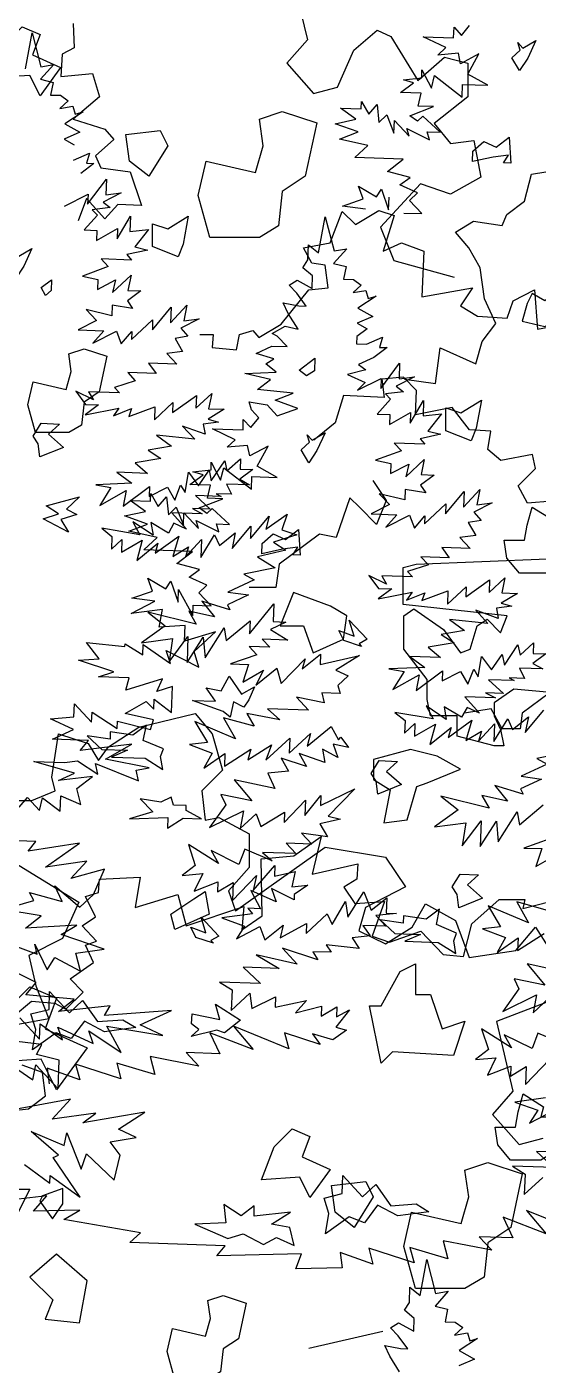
# Model space of a CAD drawing. Header units: inches. Extents: x -11 to 128, y 7 to 56.
# Drawn here: x 61.004 to 61.242, y 23.117 to 23.74 of the extents above; entities that cross this region are included whole.
import ezdxf

# ---------------------------------------------------------------- set-up
doc = ezdxf.new("R2010")
doc.units = ezdxf.units.IN
doc.header["$MEASUREMENT"] = 0
doc.layers.add('CAY', color=94, linetype='Continuous')
doc.layers.add('CAY-3', color=61, linetype='Continuous')
picture_1 = doc.add_image_def('image1.jpg', size_in_pixel=(1680, 1093))

# ---------------------------------------------------------------- blocks, each defined once
blk = doc.blocks.new('A$C76451831')
at = {"layer": 'CAY'}
for p, q in [((1479.9, 1929.8), (1538.3, 1944)), ((1538.3, 1944), (1555.9, 1922.7)), ((1448.6, 1909.2), (1479.9, 1929.8)), ((1389.7, 1877.9), (1396.8, 1922.7)), ((1396.8, 1922.7), (1427.4, 1912.7)), ((1555.9, 1922.7), (1566.6, 1885)), ((1427.4, 1912.7), (1438, 1895)), ((1438, 1895), (1448.6, 1909.2)), ((1393.2, 1863.8), (1389.7, 1877.9)), ((1566.6, 1885), (1545.3, 1863.8)), ((1369, 1853.7), (1393.2, 1863.8)), ((1545.3, 1863.8), (1548.9, 1833.1)), ((1351.4, 1853.7), (1369, 1853.7)), ((1548.9, 1833.1), (1563, 1836)), ((1563, 1836), (1594.3, 1818.9)), ((1594.3, 1818.9), (1594.3, 1784.1)), ((1580.1, 1739.3), (1673.3, 1805.4)), ((1673.3, 1805.4), (1735.8, 1794.7)), ((1735.8, 1794.7), (1756.4, 1764.1)), ((1594.3, 1784.1), (1573, 1759.9)), ((1756.4, 1764.1), (1715.1, 1742.8)), ((4659.2, 1730), (4666, 1767.4)), ((4666, 1767.4), (4675.2, 1732.1)), ((1573, 1759.9), (1580.1, 1739.3)), ((1715.1, 1742.8), (1708.1, 1718.6)), ((1763.5, 1722.2), (1777.1, 1746.4)), ((1777.1, 1746.4), (1808.3, 1729.3)), ((4648.1, 1722.6), (4648.6, 1738.5)), ((4648.6, 1738.5), (4659.2, 1730)), ((1735.8, 1705.1), (1763.5, 1722.2)), ((1808.3, 1729.3), (1822.5, 1690.9)), ((1870.8, 1698), (1891.4, 1722.2)), ((1891.4, 1722.2), (1933.3, 1656.1)), ((4642.8, 1714.7), (4648.1, 1722.6)), ((4688.4, 1734.4), (4674.7, 1719)), ((4675.2, 1732.1), (4688.4, 1734.4)), ((1708.1, 1718.6), (1735.8, 1705.1)), ((4653, 1706.2), (4642.8, 1714.7)), ((4674.7, 1719), (4687.7, 1715.8)), ((4687.7, 1715.8), (4685, 1702.8)), ((1822.5, 1690.9), (1870.8, 1698)), ((4628.6, 1696.6), (4636.9, 1701.7)), ((4636.5, 1688.1), (4628.6, 1696.6)), ((4636.9, 1701.7), (4652.5, 1693)), ((4652.5, 1693), (4653, 1706.2)), ((4685, 1702.8), (4695.4, 1702.4)), ((4703.4, 1696.7), (4694.9, 1688.8)), ((4695.4, 1702.4), (4703.4, 1696.7)), ((4646.4, 1674.6), (4636.5, 1688.1)), ((4694.9, 1688.8), (4708.2, 1691.1)), ((4718.8, 1685.3), (4699.8, 1672.8)), ((4708.2, 1691.1), (4710.6, 1682.8)), ((4710.6, 1682.8), (4718.8, 1685.3)), ((4627.6, 1667.1), (4622.5, 1678.2)), ((4622.5, 1678.2), (4638.7, 1674.9)), ((4637.9, 1650.9), (4627.6, 1667.1)), ((4638.7, 1674.9), (4646.4, 1674.6)), ((4699.8, 1672.8), (4715.4, 1664.1)), ((1933.3, 1656.1), (1850.8, 1624.3)), ((4715.4, 1664.1), (4699.3, 1656.9)), ((1850.8, 1624.3), (1867.9, 1552.3)), ((1867.9, 1552.3), (1846.6, 1528.1)), ((1846.6, 1528.1), (1874.3, 1496.9)), ((1874.3, 1496.9), (1899.1, 1503.3)), ((4134.9, 1467.3), (4152, 1395.3)), ((4200.3, 1384.7), (4224.5, 1405.3)), ((4224.5, 1405.3), (4238.7, 1398.8)), ((4152, 1395.3), (4130.8, 1371.1)), ((4238.7, 1398.8), (4266.4, 1353.4)), ((4183.2, 1346.3), (4200.3, 1384.7)), ((4266.4, 1353.4), (4294.1, 1377.6)), ((4294.1, 1377.6), (4318.3, 1371.1)), ((4130.8, 1371.1), (4158.5, 1339.9)), ((4318.3, 1371.1), (4318.3, 1336.3)), ((4158.5, 1339.9), (4183.2, 1346.3)), ((4318.3, 1336.3), (4283.5, 1308.6)), ((4283.5, 1308.6), (4300.6, 1287.9)), ((1732.8, 1302.8), (1656.2, 1285.1)), ((4300.6, 1287.9), (4324.7, 1290.9)), ((4324.7, 1290.9), (4331.8, 1253.1)), ((4331.8, 1253.1), (4300.6, 1235.4)), ((4377.3, 1228.2), (4384.3, 1256.1)), ((4384.3, 1256.1), (4414.2, 1260.8)), ((4269.3, 1246.1), (4228, 1201.2)), ((4300.6, 1235.4), (4269.3, 1246.1)), ((4358.8, 1214.4), (4377.3, 1228.2)), ((4354.1, 1203), (4358.8, 1214.4)), ((4228, 1201.2), (4241.6, 1166.4)), ((4305.7, 1196), (4324.2, 1207.4)), ((4319.5, 1179.8), (4305.7, 1196)), ((4324.2, 1207.4), (4354.1, 1203)), ((4241.6, 1166.4), (4304.1, 1149.3)), ((4331.3, 1159), (4319.5, 1179.8)), ((4335.6, 1126.7), (4331.3, 1159)), ((4347.4, 1101.2), (4335.6, 1126.7)), ((4333.2, 1082.7), (4347.4, 1101.2)), ((5470, 1100.6), (5471.1, 1075.2)), ((5872.8, 1088.2), (5880.8, 1098.4)), ((5420.6, 1053.6), (5427.3, 1091)), ((5427.3, 1091), (5436.5, 1055.8)), ((5856.5, 1075.7), (5832.8, 1086.9)), ((5832.8, 1086.9), (5864.5, 1085.8)), ((5864.5, 1085.8), (5864.9, 1096.7)), ((5864.9, 1096.7), (5872.8, 1088.2)), ((4284.9, 1039.1), (4289.6, 1076)), ((4289.6, 1076), (4326.6, 1059.5)), ((4326.6, 1059.5), (4333.2, 1082.7)), ((5471.1, 1075.2), (5458.4, 1068.9)), ((5848, 1067.8), (5856.5, 1075.7)), ((5869.4, 1069.8), (5848, 1067.8)), ((5871.7, 1058.8), (5869.4, 1069.8)), ((5890.7, 1069), (5871.7, 1058.8)), ((5879.1, 1048.1), (5890.7, 1069)), ((5449.8, 1058.1), (5436.1, 1042.7)), ((5436.5, 1055.8), (5449.8, 1058.1)), ((5458.4, 1068.9), (5457.3, 1045.7)), ((4252.7, 1043.4), (4284.9, 1039.1)), ((5436.1, 1042.7), (5449.1, 1039.5)), ((5457.3, 1045.7), (5490, 1048.9)), ((5490, 1048.9), (5497.4, 1024.6)), ((5812.7, 1042.3), (5831.4, 1044.3)), ((5823, 1039.2), (5812.7, 1042.3)), ((5831.4, 1044.3), (5831.6, 1052.5)), ((5831.6, 1052.5), (5841.4, 1033.6)), ((5841.4, 1033.6), (5844.6, 1046.6)), ((5844.6, 1046.6), (5873.3, 1024.3)), ((5900, 1036.5), (5879.1, 1048.1)), ((5449.1, 1039.5), (5446.4, 1026.4)), ((5809.5, 1029.2), (5823, 1039.2)), ((5830.8, 1028.5), (5809.5, 1029.2)), ((5827.6, 1015), (5830.8, 1028.5)), ((5873.3, 1024.3), (5873.7, 1037.4)), ((5873.7, 1037.4), (5900, 1036.5)), ((5446.4, 1026.4), (5456.8, 1026.1)), ((5464.8, 1020.4), (5456.3, 1012.5)), ((5456.3, 1012.5), (5469.5, 1014.7)), ((5456.8, 1026.1), (5464.8, 1020.4)), ((5469.5, 1014.7), (5472, 1006.5)), ((5497.4, 1024.6), (5470, 1001.4)), ((5768.6, 1012.1), (5768.9, 1019.8)), ((5768.9, 1019.8), (5776.6, 1006.4)), ((5776.6, 1006.4), (5785.1, 1016.5)), ((5785.1, 1016.5), (5787.1, 997.8)), ((5819.1, 1004.9), (5843.5, 1014.5)), ((5843.5, 1014.5), (5827.6, 1015)), ((5480.2, 1008.9), (5461.2, 996.5)), ((5470, 1001.4), (5502.7, 990.9)), ((5472, 1006.5), (5480.2, 1008.9)), ((5741.8, 996.7), (5763.2, 1001.4)), ((5747.3, 1012.8), (5768.6, 1012.1)), ((5763.2, 1001.4), (5747.3, 1012.8)), ((5787.1, 997.8), (5795.1, 1005.7)), ((5795.1, 1005.7), (5802.6, 986.9)), ((5802.6, 986.9), (5803.1, 1000)), ((5803.1, 1000), (5818.4, 983.6)), ((5827.1, 999.2), (5819.1, 1004.9)), ((5832.7, 1004.4), (5827.1, 999.2)), ((5850.7, 987.9), (5832.7, 1004.4)), ((5476.8, 987.8), (5460.6, 980.6)), ((5461.2, 996.5), (5476.8, 987.8)), ((5502.7, 990.9), (5512.2, 980.3)), ((5765.5, 988.2), (5741.8, 996.7)), ((5746.2, 980.7), (5765.5, 988.2)), ((5818.4, 983.6), (5815.9, 991.8)), ((5815.9, 991.8), (5839.5, 980.1)), ((5839.5, 980.1), (5837.1, 988.4)), ((5837.1, 988.4), (5850.7, 987.9)), ((5460.6, 980.6), (5470.9, 974.8)), ((5512.2, 980.3), (5493.2, 963.4)), ((5775.4, 974.2), (5746.2, 980.7)), ((5761.9, 961.5), (5775.4, 974.2)), ((5470.3, 959), (5486.9, 966.1)), ((5486.9, 966.1), (5483.8, 955.8)), ((5493.2, 963.4), (5498.5, 950.8)), ((5812.1, 959.8), (5761.9, 961.5)), ((5795.8, 947.2), (5812.1, 959.8)), ((5491.5, 955.5), (5478, 945.1)), ((5483.8, 955.8), (5491.5, 955.5)), ((5498.5, 950.8), (5529.1, 946.6)), ((5529.1, 946.6), (5540.7, 911.8)), ((5819.6, 940.9), (5795.8, 947.2)), ((5485, 913.1), (5504.5, 939.2)), ((5504.5, 939.2), (5503.9, 922.9)), ((5770.8, 918.6), (5765.8, 931.9)), ((5765.8, 931.9), (5784.4, 920.9)), ((5808.9, 933.2), (5819.6, 940.9)), ((5827.2, 924.8), (5808.9, 933.2)), ((5460.9, 911.2), (5485.4, 923.5)), ((5483.7, 919.1), (5475.3, 895.9)), ((5502.7, 898.1), (5483.7, 919.1)), ((5485.4, 923.5), (5485, 913.1)), ((5519.9, 925), (5501, 915.3)), ((5503.9, 922.9), (5519.9, 925)), ((5749.2, 911.2), (5770.8, 918.6)), ((5784.4, 920.9), (5789.7, 928.8)), ((5789.7, 928.8), (5797.1, 907.3)), ((5797.1, 907.3), (5797.6, 920.4)), ((5818.7, 916.9), (5827.2, 924.8)), ((5831.4, 903.4), (5818.7, 916.9)), ((5508.5, 909.6), (5489.8, 907.5)), ((5489.8, 907.5), (5495.1, 901.9)), ((5501, 915.3), (5508.5, 909.6)), ((5516.4, 912.8), (5502.7, 898.1)), ((5540.7, 911.8), (5516.4, 912.8)), ((5773.1, 908.1), (5749.2, 911.2)), ((5812.9, 904), (5831.4, 903.4)), ((5495.1, 901.9), (5481.4, 886.5)), ((5515.5, 877.1), (5529.5, 900.7)), ((5529.5, 900.7), (5528.9, 884.8)), ((5481.4, 886.5), (5494.5, 886)), ((5494.1, 875.6), (5515.9, 888)), ((5494.5, 886), (5494.1, 875.6)), ((5515.9, 888), (5515.5, 877.1)), ((5528.9, 884.8), (5548, 886.9)), ((5548, 886.9), (5533.8, 868.8)), ((5547.3, 865.6), (5525.8, 860.9)), ((5525.8, 860.9), (5530.6, 855.3)), ((5533.8, 868.8), (5547.3, 865.6)), ((5506.3, 848.5), (5479.7, 838.5)), ((5498.9, 856.4), (5506.3, 848.5)), ((5530.6, 855.3), (5498.9, 856.4)), ((5479.7, 838.5), (5495.4, 835.2)), ((5495.4, 835.2), (5495.1, 824.8)), ((5495.1, 824.8), (5514, 834.6)), ((5510.8, 821.5), (5530, 839.5)), ((5514, 834.6), (5510.8, 821.5)), ((5530, 839.5), (5526.8, 823.7)), ((5540.3, 823.2), (5526.4, 812.8)), ((5526.8, 823.7), (5540.3, 823.2)), ((5510.4, 808.4), (5510, 797.5)), ((5531.5, 805), (5510.4, 808.4)), ((5526.4, 812.8), (5531.5, 805)), ((5552.1, 782.9), (5571.5, 806.3)), ((5570.9, 790), (5587.9, 808.4)), ((5571.5, 806.3), (5570.9, 790)), ((5587.9, 808.4), (5584.6, 792.2)), ((5494, 792.7), (5475, 782.9)), ((5510, 797.5), (5483.5, 803.9)), ((5483.5, 803.9), (5494, 792.7)), ((5530.4, 772.8), (5552.4, 793.3)), ((5552.4, 793.3), (5552.1, 782.9)), ((5600.5, 794.4), (5581.6, 784.6)), ((5584.6, 792.2), (5600.5, 794.4)), ((5475, 782.9), (5501.7, 782)), ((5501.7, 782), (5490.4, 769.2)), ((5490.4, 769.2), (5514.9, 781.5)), ((5514.9, 781.5), (5519.8, 768.2)), ((5519.8, 768.2), (5530.7, 781)), ((5530.7, 781), (5530.4, 772.8)), ((5581.6, 784.6), (5589, 776.2)), ((5589, 776.2), (5575.8, 773.9)), ((5575.8, 773.9), (5583.5, 760.5)), ((5583.5, 760.5), (5567.1, 758.4)), ((5567.1, 758.4), (5577.6, 747.1)), ((5526.5, 738.5), (5534.4, 730.1)), ((5555.9, 737.5), (5526.5, 738.5)), ((5577.6, 747.1), (5548.1, 748.2)), ((5548.1, 748.2), (5555.9, 737.5)), ((5534.4, 730.1), (5512.8, 723.1)), ((5512.8, 723.1), (5518.1, 717.5)), ((4402.8, 717.8), (4374.9, 696.9)), ((5472.8, 719.1), (5482.8, 705.6)), ((5491.1, 710.3), (5472.8, 719.1)), ((5518.1, 717.5), (5485.9, 718.6)), ((5485.9, 718.6), (5491.1, 710.3)), ((5573.1, 697), (5597.7, 714.7)), ((5597.3, 701.6), (5613.7, 716.9)), ((5597.7, 714.7), (5597.3, 701.6)), ((5613.7, 716.9), (5610.4, 701.1)), ((4342.7, 701.7), (4314.8, 696.9)), ((4354.1, 680.8), (4342.7, 701.7)), ((4374.9, 696.9), (4372.6, 680.8)), ((5496.3, 705.1), (5482.4, 694.7)), ((5482.4, 694.7), (5517.5, 701.6)), ((5482.8, 705.6), (5496.3, 705.1)), ((5517.5, 701.6), (5511.8, 693.7)), ((5511.8, 693.7), (5530.6, 701.2)), ((5527.6, 693.1), (5554.7, 703.1)), ((5530.6, 701.2), (5527.6, 693.1)), ((5554.2, 689.5), (5573.5, 707.4)), ((5554.7, 703.1), (5554.2, 689.5)), ((5573.5, 707.4), (5573.1, 697)), ((5626.7, 700.5), (5610, 690.2)), ((5610.4, 701.1), (5626.7, 700.5)), ((4372.6, 680.8), (4354.1, 680.8)), ((5606.7, 674.5), (5583.5, 683)), ((5583.5, 683), (5596.1, 669.4)), ((5620.8, 687.1), (5604.8, 685)), ((5604.8, 685), (5606.7, 674.5)), ((5610, 690.2), (5620.8, 687.1)), ((5596.1, 669.4), (5556.4, 673.5)), ((5556.4, 673.5), (5571.9, 662.1)), ((5571.9, 662.1), (5547.7, 658)), ((5547.7, 658), (5561, 649.3)), ((5561, 649.3), (5534.1, 644.8)), ((5534.1, 644.8), (5546.9, 634)), ((5613.2, 626.2), (5627.1, 647)), ((5627.1, 647), (5629.4, 636.5)), ((5629.4, 636.5), (5643.5, 649.2)), ((5643.5, 649.2), (5643.1, 638.3)), ((5515.2, 635.1), (5530.7, 623.7)), ((5546.9, 634), (5515.2, 635.1)), ((5586.1, 614), (5589.5, 635.2)), ((5589.5, 635.2), (5599.9, 621.2)), ((5599.9, 621.2), (5610.9, 637.2)), ((5610.9, 637.2), (5613.2, 626.2)), ((5656.2, 637.9), (5642.7, 627.9)), ((5642.7, 627.9), (5652.9, 622.1)), ((5643.1, 638.3), (5656.2, 637.9)), ((5530.7, 623.7), (5493.4, 622.2)), ((5493.4, 622.2), (5509.2, 619.4)), ((5509.2, 619.4), (5497.7, 600.8)), ((5497.7, 600.8), (5525, 616.1)), ((5521.7, 599.9), (5549.1, 620.3)), ((5525, 616.1), (5521.7, 599.9)), ((5549.1, 620.3), (5548.8, 609.9)), ((5548.8, 609.9), (5567.7, 619.6)), ((5567.7, 619.6), (5575.4, 606.2)), ((5575.4, 606.2), (5581.3, 621.9)), ((5581.3, 621.9), (5586.1, 614)), ((5596.8, 610.9), (5612.2, 596.8)), ((5623.5, 610), (5596.8, 610.9)), ((5618.2, 612.9), (5623.5, 610)), ((5634, 612.3), (5618.2, 612.9)), ((5629, 622.9), (5634, 612.3)), ((5652.9, 622.1), (5629, 622.9)), ((5612.2, 596.8), (5593.6, 597.4)), ((5593.6, 597.4), (5603.9, 592.1)), ((5552.8, 569.8), (5532, 583.7)), ((5532, 583.7), (5539.2, 570.3)), ((5568.7, 572), (5550.5, 583.1)), ((5550.5, 583.1), (5552.8, 569.8)), ((5603.9, 592.1), (5572.2, 593.2)), ((5572.2, 593.2), (5587.5, 576.3)), ((5653.7, 566.3), (5673.1, 589.7)), ((5669.9, 576.2), (5691.8, 591.7)), ((5673.1, 589.7), (5669.9, 576.2)), ((5691.8, 591.7), (5686.2, 575.6)), ((5499.6, 577.1), (5510.2, 568.6)), ((5539.2, 570.3), (5499.6, 577.1)), ((5574.5, 582.2), (5568.7, 572)), ((5587.5, 576.3), (5574.5, 582.2)), ((5602.3, 546.8), (5616.7, 570.3)), ((5616.7, 570.3), (5621.8, 559.3)), ((5621.8, 559.3), (5638.1, 572.3)), ((5634.8, 556.1), (5654.2, 579.4)), ((5638.1, 572.3), (5634.8, 556.1)), ((5654.2, 579.4), (5653.7, 566.3)), ((5701.9, 570.1), (5677.6, 562.8)), ((5686.2, 575.6), (5701.9, 570.1)), ((5510.2, 568.6), (5509.7, 555.5)), ((5509.7, 555.5), (5520.5, 565.5)), ((5520.5, 565.5), (5520, 552.4)), ((5520, 552.4), (5541.7, 564.8)), ((5541.7, 564.8), (5536, 543.7)), ((5536, 543.7), (5557.9, 561.5)), ((5554.9, 551.2), (5579.5, 568.9)), ((5557.9, 561.5), (5554.9, 551.2)), ((5579.5, 568.9), (5573.3, 547.8)), ((5573.3, 547.8), (5589.5, 557.7)), ((5586.4, 547.4), (5602.9, 565.4)), ((5589.5, 557.7), (5586.4, 547.4)), ((5602.9, 565.4), (5602.3, 546.8)), ((5677.6, 562.8), (5690.5, 554.2)), ((5690.5, 554.2), (5661.2, 547.5)), ((5661.2, 547.5), (5679.4, 536)), ((5679.4, 536), (5647, 529.4)), ((5647, 529.4), (5657.7, 523.6)), ((5683.6, 539.8), (5680.1, 515.6)), ((5657.7, 523.6), (5630.5, 510.9)), ((5680.1, 515.6), (5652.4, 515.6)), ((3915.1, 501.1), (3898, 463.3)), ((5632.6, 492.3), (5603.4, 501.4)), ((5603.4, 501.4), (5616.4, 485.1)), ((5651.7, 507.9), (5630, 497.8)), ((5630.5, 510.9), (5651.7, 507.9)), ((5597.6, 477.6), (5547.3, 490.2)), ((5547.3, 490.2), (5565.4, 476)), ((5589.9, 491), (5597.6, 477.6)), ((5616.4, 485.1), (5589.9, 491)), ((5630, 497.8), (5632.6, 492.3)), ((5653, 467.5), (5678.1, 498.8)), ((5678.1, 498.8), (5677.5, 480.3)), ((5565.4, 476), (5540.7, 458.3)), ((5606.8, 442.8), (5626.5, 473.9)), ((5626.5, 473.9), (5628.7, 460.7)), ((5628.7, 460.7), (5653.5, 481.1)), ((5653.5, 481.1), (5653, 467.5)), ((5690.6, 479.8), (5674.5, 472.2)), ((5674.5, 472.2), (5692.6, 461.1)), ((5677.5, 480.3), (5690.6, 479.8)), ((3898, 463.3), (3863.2, 445.6)), ((5540.7, 458.3), (5573.1, 462.6)), ((5569.5, 438.7), (5589, 464.8)), ((5573.1, 462.6), (5569.5, 438.7)), ((5589, 464.8), (5588.1, 438)), ((5588.1, 438), (5604.8, 464.2)), ((5604.8, 464.2), (5606.8, 442.8)), ((5665.9, 462.1), (5673.8, 453.6)), ((5692.6, 461.1), (5665.9, 462.1)), ((3863.2, 445.6), (3870.3, 414.4)), ((5660.4, 445.9), (5633.3, 436.5)), ((5652.5, 454.4), (5660.4, 445.9)), ((5673.8, 453.6), (5652.5, 454.4)), ((5707.5, 431.2), (5726.6, 446.4)), ((5726.6, 446.4), (5726.2, 435.9)), ((5726.2, 435.9), (5766.8, 445)), ((5766.8, 445), (5742.3, 429.9)), ((5633.3, 436.5), (5651.9, 435.8)), ((5651.9, 435.8), (5645.8, 417.4)), ((5659.3, 414.3), (5681.2, 432.1)), ((5681.2, 432.1), (5685.6, 416.1)), ((5685.6, 416.1), (5710.5, 441.5)), ((5710.5, 441.5), (5707.5, 431.2)), ((5645.8, 417.4), (5667.5, 429.8)), ((5667.5, 429.8), (5659.3, 414.3)), ((5742.3, 429.9), (5755.2, 424.1)), ((5755.2, 424.1), (5744.5, 414)), ((3870.3, 414.4), (3883.8, 380.2)), ((5746.9, 405.8), (5727.9, 406.4)), ((5727.9, 406.4), (5730.2, 395.9)), ((5744.5, 414), (5746.9, 405.8)), ((5714.1, 388.3), (5671.6, 389.8)), ((5671.6, 389.8), (5684.3, 378.5)), ((5701.4, 401.9), (5714.1, 388.3)), ((5730.2, 395.9), (5701.4, 401.9)), ((3883.8, 380.2), (3846.1, 373.1)), ((5596.3, 376.6), (5609.2, 354.8)), ((5638.3, 358.8), (5596.3, 376.6)), ((5625.9, 380.5), (5638.3, 358.8)), ((5657.8, 371.7), (5625.9, 380.5)), ((5650.1, 385.1), (5657.8, 371.7)), ((5684.3, 378.5), (5650.1, 385.1)), ((5694, 343.7), (5716, 364.2)), ((5712.8, 351.2), (5737.6, 371.6)), ((5716, 364.2), (5712.8, 351.2)), ((5737.6, 371.6), (5745.2, 357.8)), ((5609.2, 354.8), (5590.5, 352.7)), ((5590.5, 352.7), (5614.2, 343.7)), ((5626.9, 330.2), (5654.2, 347.8)), ((5651.2, 337), (5675.7, 352.5)), ((5654.2, 347.8), (5651.2, 337)), ((5669.7, 336.4), (5694.5, 359.5)), ((5675.7, 352.5), (5669.7, 336.4)), ((5694.5, 359.5), (5694, 343.7)), ((5744.6, 339.2), (5728.6, 347.9)), ((5728.6, 347.9), (5730.8, 334.2)), ((5755.4, 349.7), (5739.6, 353)), ((5739.6, 353), (5744.6, 339.2)), ((5745.2, 357.8), (5747.6, 360.4)), ((5747.6, 360.4), (5755.4, 349.7)), ((5614.2, 343.7), (5605.5, 328.2)), ((5605.5, 328.2), (5627.4, 343.3)), ((5627.4, 343.3), (5626.9, 330.2)), ((5712.1, 329.9), (5685.6, 338.5)), ((5685.6, 338.5), (5693.3, 325.1)), ((5730.8, 334.2), (5704.4, 343.3)), ((5704.4, 343.3), (5712.1, 329.9)), ((5693.3, 325.1), (5672, 323.1)), ((5672, 323.1), (5679.1, 307)), ((5636.8, 316.2), (5655.1, 294.3)), ((5679.1, 307), (5636.8, 316.2)), ((5726.5, 289.5), (5762, 306.9)), ((5762, 306.9), (5734.3, 278.4)), ((5623.2, 300.8), (5628.2, 290.2)), ((5655.1, 294.3), (5623.2, 300.8)), ((5688.7, 271.8), (5710.9, 295)), ((5710.3, 279.2), (5726.9, 299.9)), ((5710.9, 295), (5710.3, 279.2)), ((5726.9, 299.9), (5726.5, 289.5)), ((5628.2, 290.2), (5611.5, 266.8)), ((5611.5, 266.8), (5646.6, 284.1)), ((5646.6, 284.1), (5643.2, 265.7)), ((5643.2, 265.7), (5659.6, 281)), ((5659.6, 281), (5664.6, 267.6)), ((5664.6, 267.6), (5689.1, 282.7)), ((5689.1, 282.7), (5688.7, 271.8)), ((5734.3, 278.4), (5747.3, 275.2)), ((5747.3, 275.2), (5725.9, 270.5)), ((5725.9, 270.5), (5733.6, 257.1)), ((5717.4, 249.5), (5690.7, 250.4)), ((5690.7, 250.4), (5700.8, 239.6)), ((5733.6, 257.1), (5706.9, 260.7)), ((5706.9, 260.7), (5717.4, 249.5)), ((5620.7, 229.3), (5589.6, 249)), ((5589.6, 249), (5596.6, 227.4)), ((5641.9, 228.5), (5613, 242.7)), ((5613, 242.7), (5620.7, 229.3)), ((5647.9, 244.2), (5641.9, 228.5)), ((5676.5, 232.3), (5647.9, 244.2)), ((5700.8, 239.6), (5666.4, 240.8)), ((5666.4, 240.8), (5676.5, 232.3)), ((5596.6, 227.4), (5583.1, 217)), ((5656.8, 201.3), (5679, 227.2)), ((5679, 227.2), (5678.7, 216.4)), ((5583.1, 217), (5604.4, 219)), ((5604.4, 219), (5595.6, 200.7)), ((5595.6, 200.7), (5620, 210.3)), ((5620, 210.3), (5619.6, 199.9)), ((5619.6, 199.9), (5635.8, 209.7)), ((5635.2, 191.1), (5660.1, 217)), ((5635.8, 209.7), (5635.2, 191.1)), ((5660.1, 217), (5656.8, 201.3)), ((5678.7, 216.4), (5700.1, 221.1)), ((5700.1, 221.1), (5696.9, 205.3)), ((5654.1, 201.4), (5664.3, 182.4)), ((5680.4, 189.6), (5654.1, 201.4)), ((5699.1, 191.6), (5675.5, 203.3)), ((5675.5, 203.3), (5680.4, 189.6)), ((5696.9, 205.3), (5713.2, 207)), ((5699.3, 197.1), (5699.1, 191.6)), ((5713.2, 207), (5699.3, 197.1)), ((5754.7, 173.8), (5771.4, 200)), ((5771.4, 200), (5778.9, 181.1)), ((5651.2, 182.9), (5656, 177.3)), ((5664.3, 182.4), (5651.2, 182.9)), ((5738.5, 166.2), (5752.5, 189.8)), ((5752.5, 189.8), (5754.7, 173.8)), ((5778.9, 181.1), (5795.2, 193.7)), ((5795.2, 193.7), (5794.7, 177.9)), ((5656, 177.3), (5624.1, 172.9)), ((5624.1, 172.9), (5647.8, 164.4)), ((5684.6, 152.2), (5711.8, 167.2)), ((5711.5, 156.8), (5733.5, 177.3)), ((5711.8, 167.2), (5711.5, 156.8)), ((5733.5, 177.3), (5738.5, 166.2)), ((5805.1, 177.5), (5783.7, 175.5)), ((5783.7, 175.5), (5794.2, 164.3)), ((5794.7, 177.9), (5805.1, 177.5)), ((5647.8, 164.4), (5639.2, 151.1)), ((5639.2, 151.1), (5663.7, 163.9)), ((5663.7, 163.9), (5668.6, 150.1)), ((5668.6, 150.1), (5687.7, 165.3)), ((5687.7, 165.3), (5684.6, 152.2)), ((5778, 154.4), (5759.3, 152.4)), ((5794.2, 164.3), (5770.2, 165.1)), ((5770.2, 165.1), (5778, 154.4)), ((5723.7, 129.6), (5686.9, 141.7)), ((5686.9, 141.7), (5702.2, 124.9)), ((5766.7, 141.2), (5732.4, 145.1)), ((5732.4, 145.1), (5737.5, 137.3)), ((5759.3, 152.4), (5766.7, 141.2)), ((5702.2, 124.9), (5659.9, 134.5)), ((5659.9, 134.5), (5683.5, 120.6)), ((5737.5, 137.3), (5718.5, 137.9)), ((5718.5, 137.9), (5723.7, 129.6)), ((5646.4, 121.9), (5664.3, 104.9)), ((5683.5, 120.6), (5646.4, 121.9)), ((5621.8, 106.4), (5634.7, 98.2)), ((5664.3, 104.9), (5621.8, 106.4)), ((5634.7, 98.2), (5633.9, 77)), ((5633.9, 77), (5653.1, 94.9)), ((5653.1, 94.9), (5655.3, 78.9)), ((5655.3, 78.9), (5679.7, 91.2)), ((5679.7, 91.2), (5679.3, 80.4)), ((5679.3, 80.4), (5711.8, 87.4)), ((5711.8, 87.4), (5700.4, 74.6)), ((5700.4, 74.6), (5727.4, 81.4)), ((5727.4, 81.4), (5727.1, 71)), ((5727.1, 71), (5743.3, 80.8)), ((5756.7, 77.6), (5742.5, 59.6)), ((5743.3, 80.8), (5742.9, 70.4)), ((5742.9, 70.4), (5756.7, 77.6)), ((5693.7, 37.2), (5636.1, 60.6)), ((5636.1, 60.6), (5656.5, 36.3)), ((5753.3, 56.5), (5739.3, 46.5)), ((5742.5, 59.6), (5753.3, 56.5)), ((5656.5, 36.3), (5611.8, 53.7)), ((5611.8, 53.7), (5621.9, 32)), ((5726, 41.5), (5689.3, 53.7)), ((5689.3, 53.7), (5693.7, 37.2)), ((5739.3, 46.5), (5718.3, 52.7)), ((5718.3, 52.7), (5726, 41.5)), ((5600.2, 19.2), (5549.8, 29.1)), ((5549.8, 29.1), (5554.6, 10.4)), ((5621.9, 32), (5587.1, 33.3)), ((5587.1, 33.3), (5600.2, 19.2)), ((5476.9, 4.9), (5442.9, 17)), ((5442.9, 17), (5445, 1)), ((5472.5, 21.4), (5476.9, 4.9)), ((5519.5, 6.1), (5472.5, 21.4)), ((5515.1, 22.2), (5519.5, 6.1)), ((5554.6, 10.4), (5515.1, 22.2))]:
    blk.add_line(p, q, dxfattribs=at)
for points in [[(4233.9, 1921.4), (4252.9, 1923.5), (4270.8, 1937.2), (4267.7, 1961.4), (4246.6, 1968.8)], [(4237.1, 2019.4), (4256.1, 2035.3), (4280.3, 2033.1), (4291.9, 2026.8), (4309.9, 2044.7), (4296.2, 2058.5), (4320.4, 2075.3), (4312, 2093.3), (4323.6, 2097.5), (4308.8, 2113.3), (4322.5, 2122.8), (4312, 2143.9), (4325.7, 2148.1), (4326.7, 2161.8), (4368.9, 2163.9), (4363.7, 2132.3), (4408, 2146), (4416.4, 2113.3), (4476.5, 2133.3), (4474.4, 2109.1), (4495.5, 2123.9), (4494.4, 2182.9), (4528.2, 2186.1), (4556.7, 2206.1), (4547.2, 2167.1), (4594.6, 2177.6), (4593.6, 2161.8), (4579.9, 2153.4), (4591.5, 2136.5), (4622.1, 2138.6), (4609.4, 2102.8), (4627.3, 2096.4), (4660, 2108), (4683.2, 2083.8), (4704.3, 2081.7), (4712.8, 2115.4), (4741.2, 2140.7), (4767.6, 2140.7), (4765.5, 2131.2), (4794, 2138.6)], [(3858.8, 229), (3884.9, 209.5), (3885.2, 217.6), (3916.5, 195.2), (3888.5, 236.1), (3894, 238.6), (3865.5, 263.2), (3899.8, 248.8), (3902.6, 261.9), (3917.6, 224.2), (3923.1, 239.9), (3951.6, 212.6), (3957.9, 238.7), (3947.6, 252.6), (3974.4, 257.1), (3956.2, 265.5), (3983.5, 283.1), (3919.2, 272.2), (3932.7, 282.1), (3887.2, 276), (3906.5, 296.7), (3844.9, 285.2)], [(3851.8, 327.6), (3867.3, 316.6), (3870.6, 332.4), (3893.7, 307.5), (3894.8, 337), (3871, 343.2), (3876.8, 353.5), (3842, 357.4)], [(3853.7, 381), (3874.2, 359), (3874.8, 374.8), (3898.2, 358.2), (3893.2, 371.5), (3929.8, 354.3), (3925.3, 367.6), (3958.9, 345.2), (3944, 372.4), (4002.2, 362.7), (3978.5, 373.9), (4011.2, 388.7), (3941.7, 383.4), (3947.5, 393.6), (3893.8, 387.8), (3910.1, 400.4), (3860, 404.8), (3870.8, 417.6), (3837, 434.6)], [(3832.5, 461.5), (3871.9, 447), (3869.5, 457.5), (3882.2, 430.8), (3890.3, 443.7), (3916.6, 429.6), (3911.8, 448.3), (3941.4, 452.3), (3896.6, 467.5), (3912.8, 477.3), (3859.7, 474.2), (3876, 486.8), (3836.3, 493.6), (3868.4, 502.9), (3863.7, 511.2), (3897.8, 501.9), (3890.2, 518), (3916.2, 495.8), (3930.2, 508.9), (3941.6, 535.3), (3906.8, 525.6), (3923.3, 543.6), (3880.5, 537.4), (3915.8, 562.4), (3862.5, 553.9), (3870.5, 564), (3833.4, 565.3)], [(3853.2, 599.5), (3861.7, 609.7), (3874.4, 596.1), (3877.5, 609.1), (3895.6, 595.3), (3896.2, 611.2), (3917.2, 602.3), (3912.8, 618.8), (3929.1, 631.3), (3894, 627.1), (3910.6, 634.7), (3868.4, 647.1), (3900.1, 646), (3913.8, 647.7), (3934.6, 633.9), (3932.3, 644.8), (3976.9, 627), (3974.6, 637.9), (3987.8, 640.2), (3942.8, 649.4), (3970.1, 664.8), (3916.4, 658.5), (3924.9, 668.7), (3887.8, 670), (3909.5, 680.1), (3885.8, 691.3), (3909.9, 693.2), (3910.4, 706.8), (3928.3, 687.6), (3928.7, 698), (3954.8, 681.2), (3955.1, 688.9), (3989.2, 680), (3992.3, 690.3), (3963.1, 696.8), (3984.8, 709.2), (3992.7, 701.2), (3993, 711.6), (4011.1, 697.8), (4012.1, 724.6), (3996, 719.7), (4001.9, 732.6), (3963.9, 720.8), (3967.1, 733.8), (3935.4, 734.9), (3951.4, 739.8), (3914.7, 752), (3936, 753.5), (3923, 770.3), (3962.8, 766.2), (3962.9, 768.9), (3981.5, 757.4), (3981.9, 768.2), (4010.2, 748.6), (4005.7, 761.9), (4039.5, 744.9), (4034.6, 760.9), (4056.7, 781.5), (4024.6, 771.7), (4025.2, 788), (3998.4, 786.2), (4001.7, 804.7), (3969.4, 800.4), (3993.9, 813.1), (3970, 816.2), (3991.5, 823.6), (3986.5, 837), (4005.2, 825.9), (4010.4, 833.9), (4017.9, 812.3), (4018.3, 825.4), (4033.2, 798.2), (4033.6, 809), (4052.2, 808.4), (4039.5, 822), (4047.9, 829.8), (4029.6, 838.2), (4040.3, 846), (4016.5, 852.2), (4032.8, 864.8), (3982.6, 866.6), (3996.2, 879.2), (3966.9, 885.7), (3986.2, 893.2), (3962.5, 901.7), (3984, 906.4), (3968.1, 917.8), (3989.3, 917.1), (3989.6, 924.8), (3997.3, 911.4), (4005.8, 921.5), (4007.9, 902.9), (4015.9, 910.7), (4023.4, 891.9), (4023.8, 905), (4039.1, 888.6), (4036.7, 896.9), (4060.3, 885.2), (4057.8, 893.4), (4071.4, 892.9), (4053.4, 909.4), (4047.8, 904.2), (4039.8, 909.9), (4064.2, 919.5), (4048.4, 920), (4051.5, 933.5), (4030.3, 934.3), (4043.8, 944.2), (4033.4, 947.3), (4052.1, 949.4), (4052.4, 957.5), (4062.1, 938.6), (4065.3, 951.6), (4094, 929.3), (4094.4, 942.4), (4120.7, 941.5), (4099.8, 953.1), (4111.4, 974), (4092.5, 963.8), (4090.1, 974.8), (4068.8, 972.8), (4077.2, 980.7), (4053.6, 991.9), (4085.3, 990.8), (4085.6, 1001.7), (4093.5, 993.3), (4101.6, 1003.4), (4094.2, 1011.8), (4091.7, 1020.1), (4110.2, 1016.7), (4120.7, 1005.5), (4142.2, 1012.9), (4118.5, 1021.8), (4137.3, 1028.9), (4100.3, 1032.9), (4113.8, 1043.3), (4087.3, 1049.2), (4119.5, 1050.8), (4109, 1059.4), (4117.3, 1064.5), (4098.9, 1070.1), (4115, 1077.7), (4130.9, 1077.2), (4120.8, 1088), (4115.5, 1090.9), (4128.9, 1098.6), (4142.4, 1095.4), (4132.1, 1111.6), (4127, 1122.6), (4143.2, 1119.4), (4150.9, 1119.1), (4141, 1132.6), (4133.1, 1141), (4141.4, 1146.2), (4157, 1137.5), (4157.5, 1150.6), (4147.3, 1159.1), (4152.6, 1167.1), (4153.1, 1182.9), (4163.7, 1174.4), (4170.5, 1211.8), (4179.7, 1176.6), (4192.9, 1178.8), (4179.2, 1163.4), (4192.2, 1160.3), (4189.5, 1147.2), (4199.9, 1146.8), (4207.9, 1141.1), (4199.4, 1133.3), (4212.7, 1135.5), (4215.1, 1127.3), (4223.3, 1129.7), (4204.3, 1117.2), (4219.9, 1108.5), (4203.8, 1101.4), (4214, 1095.6), (4203.3, 1087.8), (4203, 1080.1), (4213.4, 1079.7), (4230, 1086.9), (4226.9, 1076.5), (4234.6, 1076.3), (4221.1, 1065.9), (4205, 1058.7), (4212.5, 1053), (4193.8, 1048.2), (4212, 1039.9), (4204.1, 1032), (4228.5, 1044.3), (4228.1, 1033.9), (4247.6, 1060), (4247.1, 1043.7), (4263, 1045.8), (4244.1, 1036.1), (4251.6, 1030.3), (4232.9, 1028.3), (4238.2, 1022.7), (4224.5, 1007.3), (4237.6, 1006.8), (4237.3, 996.4), (4259, 1008.8), (4258.6, 997.9), (4272.6, 1021.5), (4272, 1005.6), (4291.1, 1007.7), (4276.9, 989.6), (4290.4, 986.4), (4268.9, 981.7), (4273.7, 976.1), (4242, 977.2), (4249.5, 969.2), (4222.8, 959.3), (4238.6, 956), (4238.2, 945.6), (4257.1, 955.4), (4254, 942.3), (4273.2, 960.2), (4269.9, 944.5), (4283.5, 944), (4269.5, 933.6), (4274.7, 925.7), (4253.5, 929.2), (4253.1, 918.3), (4226.6, 924.7), (4237.1, 913.4), (4218.2, 903.7), (4244.9, 902.7), (4233.5, 890), (4258, 902.3), (4263, 889), (4273.8, 901.7), (4273.5, 893.6), (4295.6, 914.1), (4295.2, 903.7), (4314.6, 927.1), (4314, 910.8), (4331, 929.2), (4327.7, 913), (4343.6, 915.2), (4324.7, 905.4), (4332.1, 897), (4318.9, 894.7), (4326.6, 881.3), (4310.2, 879.2), (4320.7, 867.9), (4291.3, 868.9), (4299.1, 858.2), (4269.6, 859.3), (4277.5, 850.8), (4256, 843.9), (4261.2, 838.3), (4229.1, 839.4), (4234.2, 831), (4215.9, 839.8), (4225.9, 826.3), (4239.5, 825.9), (4225.5, 815.5), (4260.6, 822.4), (4254.9, 814.4), (4273.8, 821.9), (4270.8, 813.9), (4297.8, 823.8), (4297.4, 810.2), (4316.6, 828.2), (4316.2, 817.7), (4340.9, 835.5), (4340.4, 822.3), (4356.8, 837.6), (4353.5, 821.9), (4369.8, 821.3), (4353.1, 811), (4363.9, 807.9), (4348, 805.8), (4349.9, 795.3), (4326.6, 803.8), (4339.3, 790.2), (4299.5, 794.3), (4315, 782.9), (4290.8, 778.7), (4304.1, 770.1), (4277.2, 765.6), (4290, 754.7), (4258.3, 755.8), (4273.8, 744.4), (4236.6, 743), (4252.3, 740.2), (4240.8, 721.6), (4268.1, 736.9), (4264.8, 720.7), (4292.2, 741.1), (4291.9, 730.6), (4310.8, 740.4), (4318.5, 727), (4324.5, 742.7), (4329.2, 734.8), (4332.6, 756), (4343, 742), (4354, 757.9), (4356.3, 747), (4370.2, 767.8), (4372.6, 757.3), (4386.6, 770), (4386.2, 759.1), (4399.3, 758.6), (4385.9, 748.7), (4396.1, 742.9), (4372.1, 743.7), (4377.2, 733.1), (4361.3, 733.7), (4366.6, 730.8), (4339.9, 731.7), (4355.3, 717.6), (4336.8, 718.2), (4347, 712.9), (4315.3, 714), (4330.6, 697.1), (4317.6, 703), (4311.9, 692.8), (4293.7, 703.8), (4295.9, 690.6), (4275.1, 704.5), (4282.3, 691.1), (4242.7, 697.9), (4253.3, 689.4), (4252.8, 676.3), (4263.6, 686.3), (4263.1, 673.2), (4284.9, 685.6), (4279.1, 664.5), (4301.1, 682.3), (4298, 672), (4322.6, 689.7), (4316.4, 668.6), (4332.6, 678.5), (4329.6, 668.1), (4346.1, 686.1), (4345.4, 667.6), (4359.8, 691.1), (4364.9, 680), (4381.2, 693.1), (4377.9, 676.9), (4397.3, 700.2)], [(4422.5, 656.7), (4390.1, 650.1), (4400.8, 644.3), (4373.6, 631.7), (4394.8, 628.7), (4373.2, 618.6), (4375.7, 613), (4346.5, 622.2), (4359.6, 605.9), (4333, 611.8), (4340.7, 598.4), (4290.4, 611), (4308.5, 596.8), (4283.9, 579.1), (4316.2, 583.4), (4312.6, 559.5), (4332.1, 585.5), (4331.2, 558.8), (4348, 585), (4349.9, 563.6), (4369.6, 594.7), (4371.9, 581.4), (4396.6, 601.9)], [(4403.5, 566.7), (4376.5, 557.2), (4395, 556.6), (4388.9, 538.2), (4410.7, 550.6)], [(4400.9, 492.5), (4369.1, 501.3), (4381.4, 479.5), (4339.5, 497.3), (4352.3, 475.6), (4333.6, 473.5), (4357.4, 464.5), (4348.7, 449), (4370.5, 464.1), (4370, 450.9), (4397.4, 468.6)], [(4422.2, 427.8), (4380, 437), (4398.2, 415), (4366.3, 421.6), (4371.3, 411), (4354.7, 387.5), (4389.7, 404.9), (4386.3, 386.4), (4402.7, 401.7)], [(4419.6, 353.1), (4391, 365), (4385, 349.3), (4356.1, 363.5), (4363.8, 350.1), (4332.7, 369.7), (4339.7, 348.2), (4326.2, 337.8), (4347.6, 339.7), (4338.8, 321.5), (4363.1, 331), (4362.7, 320.6), (4379, 330.5), (4378.3, 311.9), (4403.2, 337.8)], [(4399.1, 298), (4367.2, 293.7), (4391, 285.2), (4382.3, 271.9), (4406.8, 284.6)], [(4426.6, 241.3), (4389.5, 242.6), (4407.5, 225.7), (4364.9, 227.2), (4377.8, 219), (4377, 197.7), (4396.2, 215.6)], [(4436.8, 158), (4379.2, 181.3), (4399.6, 157), (4354.9, 174.5), (4365, 152.8), (4330.2, 154), (4343.3, 140), (4292.9, 149.9), (4297.7, 131.1), (4258.2, 142.9), (4262.6, 126.9), (4215.6, 142.2), (4220, 125.7), (4186, 137.8), (4188.1, 121.8), (4140.1, 120.8), (4146.1, 136.4), (4058.1, 134.1), (4066.6, 144.6), (3967.9, 148.1), (3979.1, 158.1), (3899.4, 171.8), (3916.1, 181.6), (3868, 180.6), (3881.7, 196.4), (3828.5, 190.1)], [(5441.4, 818.5), (5436.7, 826.9), (5447.4, 834.6), (5447, 823.8), (5441.4, 818.5)]]:
    blk.add_lwpolyline(points, dxfattribs=at)
for points in [[(4784.5, 1915.2), (4800.4, 1915.2), (4810.9, 1896.7), (4805.6, 1883.5), (4784.5, 1870.3), (4752.8, 1870.3), (4739.6, 1886.1), (4737, 1904.6), (4758.1, 1904.6), (4760.8, 1920.5), (4766, 1939), (4787.2, 1925.7)], [(4507.9, 1884.3), (4526.4, 1902.8), (4544.9, 1894.9), (4536.9, 1873.7), (4566, 1860.5), (4544.9, 1831.5), (4534.3, 1852.6), (4494.7, 1850)], [(4267.5, 1833.2), (4264.9, 1827.9), (4278.1, 1809.4), (4288.7, 1825.2), (4288.7, 1841.1)], [(1537.1, 1751.5), (1548.9, 1759.4), (1552.9, 1735.6), (1517.3, 1719.8), (1513.3, 1735.6)], [(4396.9, 1672), (4402.2, 1695.8), (4436.5, 1687.9), (4441.8, 1706.3), (4439.1, 1724.8), (4455, 1730.1), (4478.7, 1722.2), (4470.8, 1685.2), (4455, 1674.7), (4452.3, 1650.9), (4439.1, 1643), (4404.8, 1643)], [(1750.8, 1676.2), (1766.7, 1684.2), (1766.7, 1652.5), (1782.5, 1652.5), (1794.4, 1616.8), (1818.1, 1624.8), (1806.3, 1589.1), (1742.9, 1593.1), (1731.1, 1581.2), (1719.2, 1640.6), (1731.1, 1640.6)], [(1339.1, 1632.7), (1366.8, 1660.4), (1394.5, 1648.5), (1382.7, 1616.8), (1426.2, 1597), (1394.5, 1553.5), (1378.7, 1585.2), (1319.3, 1581.2)], [(1287.7, 1470.3), (1307.5, 1502), (1343.1, 1498), (1347, 1470.3), (1355, 1450.5), (1366.8, 1450.5), (1347, 1410.9), (1307.5, 1422.8), (1256, 1418.8)], [(1754.8, 1391.1), (1762.7, 1426.7), (1814.2, 1414.8), (1822.1, 1442.6), (1818.1, 1470.3), (1841.9, 1478.2), (1877.5, 1466.3), (1865.7, 1410.9), (1841.9, 1395), (1837.9, 1359.4), (1818.1, 1347.5), (1766.7, 1347.5)], [(1683.5, 1426.7), (1679.6, 1454.5), (1715.2, 1458.4), (1723.1, 1442.6), (1703.3, 1410.9)], [(3837.8, 1390.3), (3856.3, 1408.8), (3874.8, 1400.9), (3866.9, 1379.8), (3895.9, 1366.6), (3874.8, 1337.5), (3864.2, 1358.6), (3824.6, 1356)], [(1418.3, 1311.9), (1426.2, 1355.4), (1394.5, 1383.2), (1366.8, 1359.4), (1390.6, 1335.6), (1382.7, 1315.8)], [(4038.9, 1234.1), (4046.9, 1269.7), (4098.3, 1257.8), (4106.2, 1285.6), (4102.3, 1313.3), (4126, 1321.2), (4161.7, 1309.3), (4149.8, 1253.9), (4126, 1238), (4122.1, 1202.4), (4102.3, 1190.5), (4050.8, 1190.5)], [(3967.7, 1269.7), (3963.7, 1297.4), (3999.3, 1301.4), (4007.3, 1285.6), (3987.5, 1253.9)], [(4419.5, 1116.7), (4416.9, 1137.8), (4398.4, 1124.6), (4385.2, 1132.5), (4380, 1122), (4374.7, 1103.5), (4398.4, 1098.2), (4409, 1103.5)], [(5925, 1065.1), (5933.4, 1073), (5931, 1080.8), (5936.2, 1075.1), (5949.6, 1082.8), (5941.3, 1064.5), (5932.7, 1051.7)], [(3862.3, 1017), (3867.6, 1040.8), (3901.9, 1032.9), (3907.2, 1051.4), (3904.5, 1069.8), (3920.4, 1075.1), (3944.1, 1067.2), (3936.2, 1030.2), (3920.4, 1019.7), (3917.7, 995.9), (3904.5, 988), (3870.2, 988)], [(4143.6, 1052.7), (4159.9, 1065.3), (4159.5, 1052.2), (4151.1, 1047)], [(4295.5, 989.9), (4295.5, 1013.7), (4311.3, 1008.4), (4332.5, 1021.6), (4327.2, 992.6), (4321.9, 979.4)], [(4145.7, 970.1), (4154.1, 978), (4151.7, 985.8), (4156.9, 980.2), (4170.4, 987.9), (4162, 969.6), (4153.4, 956.7)], [(5923.9, 955.9), (5916.2, 956.2), (5921.4, 964.1), (5905.5, 962), (5884.1, 957.3), (5884.4, 968.1), (5895.7, 978.2), (5908.6, 972.3), (5922.1, 982.7)], [(4403.7, 887), (4419.5, 887), (4430.1, 868.5), (4424.8, 855.3), (4403.7, 842.1), (4372, 842.1), (4358.8, 857.9), (4356.2, 876.4), (4377.3, 876.4), (4380, 892.2), (4385.2, 910.7), (4406.4, 897.5)], [(5552.4, 869.2), (5552.4, 892.9), (5568.2, 887.7), (5589.3, 900.9), (5584, 871.8), (5578.8, 858.6)], [(4144.6, 860.9), (4136.9, 861.2), (4142.2, 869.2), (4126.3, 867), (4104.8, 862.3), (4105.2, 873.2), (4116.4, 883.2), (4129.3, 877.3), (4142.8, 887.7)], [(5402.6, 849.4), (5411, 857.2), (5408.6, 865), (5413.8, 859.4), (5427.2, 867.1), (5418.9, 848.8), (5410.3, 835.9)], [(4208.2, 766.2), (4189.8, 772.3), (4184.7, 782.9), (4200.4, 776.9), (4195.5, 793.4), (4213.9, 773.7), (4205.6, 769)], [(4064.6, 698.7), (4032.9, 710.2), (4056.9, 709.4), (4046.9, 723.3), (4062.7, 720.1), (4070.9, 735.6), (4083.8, 716.6), (4097.3, 724.3), (4091.3, 710.9), (4086.1, 703.4), (4075.4, 708.7), (4072.1, 693)], [(5433.8, 664.7), (5428.6, 672.6), (5436.8, 685.9), (5455.8, 685.2), (5444.5, 674.7), (5459.9, 661), (5435.5, 651)], [(4223.4, 626.6), (4218.2, 634.5), (4226.4, 647.8), (4245.4, 647.1), (4234.2, 636.7), (4249.6, 623), (4225.2, 612.9)], [(4013.2, 601.7), (4010.8, 609.9), (4000.2, 604.8), (3978.6, 608.3), (3991.7, 594.7), (3967.4, 587.4), (4007.3, 588.7), (4006.9, 577.9), (4023.2, 588.2), (4042.2, 587.5), (4026.2, 596.2), (4026.3, 601.2)], [(5441.9, 600.5), (5476.7, 609.7), (5463.1, 597), (5473.8, 591.2), (5457.3, 586.3), (5465, 572.9), (5438.7, 587), (5454.8, 591.9)], [(4307.3, 508.9), (4302.2, 516.8), (4310.3, 530.1), (4329.4, 529.4), (4318.1, 518.9), (4333.5, 505.2), (4309.1, 495.2)], [(4303.8, 461), (4306.8, 469), (4285.8, 477.9), (4289, 493.7), (4275.1, 483.3), (4251.6, 486.8), (4251.4, 479.1), (4227.5, 482.7), (4242.8, 468.5), (4269.5, 467.6), (4253, 460.5), (4287.8, 459.2), (4306, 447.7)], [(4054.6, 458.4), (4036.2, 464.5), (4031.1, 475.1), (4046.8, 469.1), (4041.9, 485.6), (4060.3, 465.9), (4052, 461.2)], [(4032, 374.8), (4032.4, 385.2), (4061.2, 379.2), (4056.8, 395.2), (4082.5, 378.5), (4066.1, 365.4), (4058.1, 368.4), (4031.6, 361.7), (4039.5, 369.1)], [(5560.6, 340.2), (5563.6, 348.2), (5542.6, 357.1), (5545.9, 372.9), (5532, 362.5), (5508.5, 366), (5508.2, 358.3), (5484.4, 361.9), (5499.7, 347.7), (5526.4, 346.8), (5509.9, 339.7), (5544.7, 338.5), (5562.9, 327)], [(4174.2, 178.1), (4169.4, 194.1), (4188.1, 198.9), (4188.8, 217.4), (4209.3, 195.4), (4222.9, 208.1), (4238.4, 186.2), (4264.8, 188), (4278.1, 179.9), (4245.8, 175.6), (4224.8, 186.7), (4211.1, 168.6), (4195.4, 174.6), (4170.8, 156.9)], [(4138.2, 144.9), (4133.9, 163.6), (4114.9, 167), (4134.4, 179.5), (4096.7, 175.3), (4097, 186.2), (4083.5, 175.8), (4065.4, 187.3), (4067.4, 168.6), (4035.2, 167), (4069.6, 152.2), (4085.6, 157.1), (4106.5, 146), (4119.9, 153.2)], [(5431.1, 57.3), (5426.2, 73.3), (5445, 78.1), (5445.6, 96.7), (5466.2, 74.6), (5479.7, 87.3), (5495.3, 65.5), (5521.6, 67.3), (5535, 59.1), (5502.6, 54.8), (5481.7, 65.9), (5467.9, 47.8), (5452.3, 53.8), (5427.7, 36.1)]]:
    blk.add_lwpolyline(points, close=True, dxfattribs=at)
at = {"layer": 'CAY-3'}
for p, q in [((5780.9, 626.5), (5794.5, 605.9)), ((5756.9, 608.7), (5742.6, 567.5)), ((5766.8, 598.8), (5756.9, 608.7)), ((5784.5, 581.1), (5766.8, 598.8)), ((5794.5, 605.9), (5784.5, 581.1)), ((5725.5, 571.1), (5683.6, 539.8)), ((5742.6, 567.5), (5725.5, 571.1)), ((3829.8, 553.3), (3915.1, 501.1)), ((5825.7, 539.8), (5961.9, 545.3)), ((5812.2, 536.3), (5825.7, 539.8)), ((5812.2, 497.9), (5812.2, 536.3)), ((5920.1, 486.4), (5812.2, 497.9)), ((5812.8, 486.4), (5823.4, 493.4)), ((5812.8, 451.6), (5812.8, 486.4)), ((5823.4, 493.4), (5854, 472.2)), ((5913, 468.7), (5920.1, 486.4)), ((5854, 472.2), (5871.7, 448)), ((5881.7, 451.6), (5888.8, 475.7)), ((5888.8, 475.7), (5899.4, 482.8)), ((5899.4, 482.8), (5913, 468.7)), ((5836.9, 420.3), (5812.8, 451.6)), ((5871.7, 448), (5881.7, 451.6)), ((5836.9, 399.6), (5836.9, 420.3)), ((5927.1, 410.3), (5906.5, 396.1)), ((5964.9, 406.7), (5927.1, 410.3)), ((5840.5, 382.5), (5836.9, 399.6)), ((5906.5, 396.1), (5906.5, 382.5)), ((5868.2, 382.5), (5840.5, 382.5)), ((5868.2, 361.3), (5868.2, 382.5)), ((5906.5, 382.5), (5913, 368.4)), ((5906.5, 351.3), (5868.2, 361.3)), ((5913, 368.4), (5916.5, 351.3)), ((5916.5, 351.3), (5906.5, 351.3))]:
    blk.add_line(p, q, dxfattribs=at)
for points in [[(5601.5, 778.1), (5615.2, 778.1), (5614.1, 764.4), (5639.4, 762.3), (5642.6, 778.1), (5656.3, 782.3), (5662.6, 774.9), (5685.8, 788.7), (5714.3, 824.5), (5734.4, 826.6), (5731.2, 849.8), (5717.5, 851.9), (5709, 867.8), (5736.5, 873), (5749.1, 905.7), (5762.8, 892), (5787.1, 906.8), (5802.9, 901.5), (5791.3, 864.6), (5810.3, 873), (5833.5, 864.6), (5831.4, 817.1), (5884.1, 826.6), (5871.5, 807.6), (5889.4, 797.1), (5920, 795), (5926.3, 812.9), (5948.5, 824.5), (5951.6, 783.4), (5979, 788.7)], [(5966.4, 605.1), (5941.1, 603), (5931.6, 621), (5949.5, 638.9), (5946.3, 653.7), (5913.6, 647.3), (5899.9, 658.9), (5903.1, 677.9), (5881, 679), (5863, 702.2), (5825.1, 694.8), (5826.1, 720.1), (5812.4, 733.8), (5790.2, 731.7), (5792.4, 712.7), (5750.2, 714.8), (5741.7, 686.3), (5719.6, 668.4)]]:
    blk.add_lwpolyline(points, dxfattribs=at)
for points in [[(5736.7, 496.4), (5698.4, 510.5), (5684.8, 475.7), (5709, 475.7), (5719, 448), (5750.3, 462.2), (5753.8, 486.4)], [(5847.5, 340.7), (5819.8, 347.7), (5781.5, 337.1), (5781.5, 316.5), (5798.6, 305.9), (5792.1, 271.6), (5816.3, 274.6), (5826.3, 309.4), (5836.9, 312.9), (5871.7, 327.1)]]:
    blk.add_lwpolyline(points, close=True, dxfattribs=at)

msp = doc.modelspace()

# ---------------------------------------------------------------- block references
at = {"layer": 'CAY', "xscale": 0.0004489089019145984, "yscale": 0.0004489089019145984, "zscale": 0.0004489089019145984}
for p in [(58.5699, 23.24794), (59.27057, 23.10798), (60.39163, 22.54812), (59.0954, 22.37316)]:
    msp.add_blockref('A$C76451831', p, dxfattribs=at)

# ---------------------------------------------------------------- pictures from other files: only their frames are drawn
image = msp.add_image(picture_1, insert=(12.49661, 7.37723), size_in_units=(74.4025, 48.40591))
image.dxf.flags = 6

doc.saveas('drawing.dxf')
